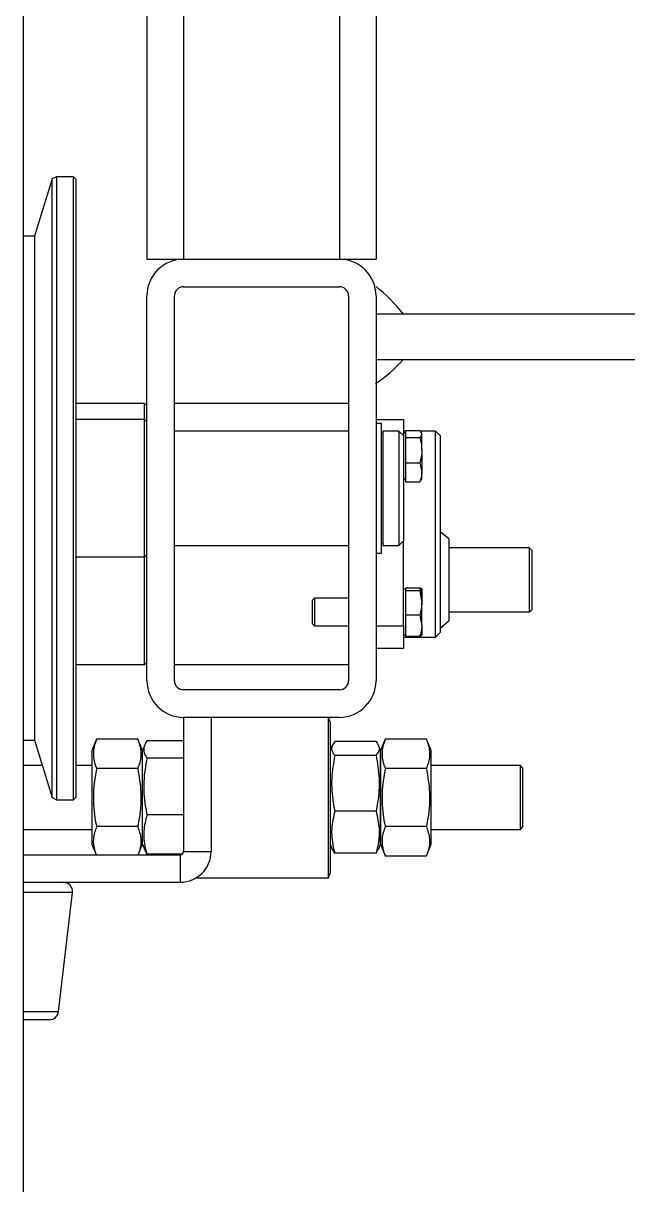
# Model space of a CAD drawing. Header units: centimetres. Extents: x 470464 to 524273, y 49611 to 59074.
# Drawn here: x 490450.98 to 490464.17, y 55471.33 to 55496.68 of the extents above; entities that cross this region are included whole.
import ezdxf

# ---------------------------------------------------------------- set-up
doc = ezdxf.new("R2010")
doc.units = ezdxf.units.CM
doc.header["$MEASUREMENT"] = 0
doc.layers.add('vinç', color=7, linetype='Continuous')

# ---------------------------------------------------------------- blocks, each defined once
blk = doc.blocks.new('dghjjkfg')
at = {"color": 2}
blk.add_line((-37260.31, 57094.35), (-30500.31, 57094.35), dxfattribs=at)
blk = doc.blocks.new('JKKÖGÖ')
at = {"color": 2, "linetype": 'Continuous', "lineweight": 25}
for p, q in [((-33932.98, 51856.35), (-33932.98, 51616.35)), ((-33922.98, 51856.35), (-33922.98, 51616.35)), ((-33881.48, 51650.35), (-33881.98, 51649.85)), ((-33881.98, 51649.85), (-33881.98, 51632.25)), ((-33867.98, 51649.85), (-33881.98, 51649.85)), ((-33881.48, 51650.35), (-33868.48, 51650.35)), ((-33867.98, 51649.85), (-33868.48, 51650.35)), ((-33867.98, 51632.25), (-33867.98, 51649.85)), ((-33833.98, 51648.35), (-33834.48, 51647.85)), ((-33834.48, 51647.85), (-33834.48, 51628.35)), ((-33820.48, 51647.85), (-33834.48, 51647.85)), ((-33833.98, 51648.35), (-33820.98, 51648.35)), ((-33820.48, 51647.85), (-33820.98, 51648.35)), ((-33820.48, 51628.35), (-33820.48, 51647.85)), ((-33883.91, 51632.25), (-33885.5, 51630.36)), ((-33883.91, 51632.25), (-33866.06, 51632.25)), ((-33864.47, 51630.36), (-33866.06, 51632.25)), ((-33906.48, 51630.35), (-33907.48, 51629.35)), ((-33907.48, 51629.35), (-33907.48, 51625.95)), ((-33862.48, 51629.35), (-33907.48, 51629.35)), ((-33906.48, 51630.35), (-33863.48, 51630.35)), ((-33862.48, 51629.35), (-33863.48, 51630.35)), ((-33862.48, 51622.35), (-33862.48, 51629.35)), ((-33907.56, 51625.9), (-33906.82, 51626.35)), ((-33906.98, 51626.35), (-33907.2, 51626.22)), ((-33906.82, 51626.35), (-33906.98, 51626.35)), ((-33903.29, 51626.35), (-33906.82, 51626.35)), ((-33903.29, 51626.35), (-33898.46, 51626.35)), ((-33900.51, 51625.9), (-33898.46, 51626.35)), ((-33896.98, 51626.35), (-33898.46, 51626.35)), ((-33896.77, 51626.22), (-33896.98, 51626.35)), ((-33872.98, 51626.35), (-33873.02, 51626.33)), ((-33872.95, 51626.35), (-33869.98, 51626.35)), ((-33872.63, 51625.9), (-33869.98, 51626.35)), ((-33865.01, 51626.35), (-33869.98, 51626.35)), ((-33867.33, 51625.9), (-33865.01, 51626.35)), ((-33865.01, 51626.35), (-33862.99, 51626.35)), ((-33862.95, 51626.33), (-33862.98, 51626.35)), ((-33837.71, 51628.35), (-33840.19, 51627.35)), ((-33840.19, 51627.35), (-33840.19, 51618.35)), ((-33817.26, 51628.35), (-33837.71, 51628.35)), ((-33833.84, 51627.35), (-33833.84, 51618.35)), ((-33821.13, 51627.35), (-33821.13, 51618.35)), ((-33814.78, 51627.35), (-33817.26, 51628.35)), ((-33814.78, 51618.35), (-33814.78, 51627.35)), ((-33907.56, 51622.85), (-33907.56, 51625.9)), ((-33906.08, 51622.85), (-33906.08, 51625.9)), ((-33900.51, 51622.85), (-33900.51, 51625.9)), ((-33896.41, 51625.9), (-33896.81, 51626.14)), ((-33896.41, 51622.85), (-33896.41, 51625.9)), ((-33873.28, 51622.85), (-33873.28, 51625.9)), ((-33872.63, 51622.85), (-33872.63, 51625.9)), ((-33867.33, 51622.85), (-33867.33, 51625.9)), ((-33862.69, 51622.85), (-33862.69, 51625.9)), ((-33932.98, 51622.35), (-33932.98, 51616.35)), ((-33922.98, 51622.21), (-33922.98, 51616.35)), ((-33909.98, 51616.35), (-33909.98, 51622.35)), ((-33909.98, 51622.35), (-33906.48, 51622.35)), ((-33906.82, 51622.85), (-33907.56, 51622.85)), ((-33907.48, 51622.85), (-33907.48, 51622.35)), ((-33906.48, 51622.35), (-33907.48, 51621.35)), ((-33907.48, 51621.35), (-33907.48, 51617.85)), ((-33907.48, 51621.35), (-33882.48, 51621.35)), ((-33906.98, 51622.85), (-33906.98, 51622.35)), ((-33906.08, 51622.85), (-33906.82, 51622.85)), ((-33906.48, 51622.35), (-33883.48, 51622.35)), ((-33903.29, 51622.85), (-33906.08, 51622.85)), ((-33900.51, 51622.85), (-33903.29, 51622.85)), ((-33898.46, 51622.85), (-33900.51, 51622.85)), ((-33896.41, 51622.85), (-33898.46, 51622.85)), ((-33896.98, 51622.35), (-33896.98, 51622.85)), ((-33882.48, 51621.35), (-33883.48, 51622.35)), ((-33864.98, 51622.35), (-33883.48, 51622.35)), ((-33882.48, 51617.85), (-33882.48, 51621.35)), ((-33872.95, 51622.85), (-33873.28, 51622.85)), ((-33872.98, 51622.85), (-33872.98, 51622.35)), ((-33872.63, 51622.85), (-33872.95, 51622.85)), ((-33869.98, 51622.85), (-33872.63, 51622.85)), ((-33867.33, 51622.85), (-33869.98, 51622.85)), ((-33865.01, 51622.85), (-33867.33, 51622.85)), ((-33862.69, 51622.85), (-33865.01, 51622.85)), ((-33864.98, 51616.35), (-33864.98, 51622.35)), ((-33864.98, 51622.35), (-33859.98, 51622.35)), ((-33862.98, 51622.35), (-33862.98, 51622.85)), ((-33859.98, 51622.35), (-33859.98, 51616.35)), ((-34259.48, 51616.35), (-33944.98, 51616.35)), ((-33944.98, 51608.35), (-33944.98, 51616.35)), ((-33936.98, 51616.35), (-33852.98, 51616.35)), ((-33909.15, 51617.55), (-33909.15, 51616.35)), ((-33880.82, 51617.55), (-33909.15, 51617.55)), ((-33907.48, 51617.85), (-33882.48, 51617.85)), ((-33906.93, 51617.85), (-33906.93, 51617.55)), ((-33883.03, 51617.55), (-33883.03, 51617.85)), ((-33880.82, 51616.35), (-33880.82, 51617.55)), ((-33840.19, 51618.35), (-33837.71, 51617.35)), ((-33839.67, 51616.35), (-33839.67, 51607.35)), ((-33837.71, 51617.35), (-33838.84, 51616.89)), ((-33837.71, 51617.35), (-33827.48, 51617.35)), ((-33817.26, 51617.35), (-33837.71, 51617.35)), ((-33836.68, 51616.35), (-33836.68, 51607.35)), ((-33827.48, 51617.35), (-33817.26, 51617.35)), ((-33824.49, 51616.35), (-33824.49, 51607.35)), ((-33817.26, 51617.35), (-33814.78, 51618.35)), ((-33816.13, 51616.89), (-33817.26, 51617.35)), ((-33815.3, 51616.35), (-33816.17, 51616.82)), ((-33815.3, 51616.35), (-33815.3, 51607.35)), ((-33936.98, 51610.35), (-33852.98, 51610.35)), ((-33913.48, 51610.35), (-33913.48, 51572.35)), ((-33907.48, 51610.35), (-33907.48, 51572.35)), ((-33882.48, 51572.35), (-33882.48, 51610.35)), ((-33870.98, 51610.35), (-33870.98, 51602.9)), ((-33864.98, 51602.9), (-33864.98, 51610.35)), ((-33856.48, 51572.35), (-33856.48, 51610.35)), ((-34259.48, 51608.35), (-33944.98, 51608.35)), ((-33944.98, 51574.35), (-33944.98, 51608.35)), ((-33938.98, 51574.35), (-33938.98, 51608.35)), ((-33850.98, 51608.35), (-33850.98, 51574.35)), ((-33844.98, 51608.35), (-33844.98, 51574.35)), ((-33843.98, 51606.35), (-33844.98, 51605.98)), ((-33843.98, 51606.35), (-33810.98, 51606.35)), ((-33838.84, 51606.8), (-33837.71, 51606.35)), ((-33817.26, 51606.35), (-33816.13, 51606.8)), ((-33815.3, 51607.35), (-33816.17, 51606.88)), ((-33809.98, 51605.98), (-33810.98, 51606.35)), ((-33809.98, 51605.98), (-33844.98, 51605.98)), ((-33809.98, 51577.35), (-33809.98, 51605.98)), ((-33870.98, 51602.9), (-33870.48, 51602.4)), ((-33870.98, 51602.9), (-33864.98, 51602.9)), ((-33870.48, 51602.4), (-33865.48, 51602.4)), ((-33865.48, 51602.4), (-33864.98, 51602.9)), ((-33844.98, 51580.35), (-33815.72, 51580.35)), ((-33815.72, 51574.35), (-33815.72, 51580.35)), ((-33810.12, 51577.35), (-33809.98, 51577.35)), ((-33810.03, 51577.22), (-33809.98, 51577.35)), ((-34259.48, 51574.35), (-33944.98, 51574.35)), ((-33944.98, 51566.35), (-33944.98, 51574.35)), ((-33844.98, 51574.35), (-33815.72, 51574.35)), ((-33839.88, 51574.35), (-33839.88, 51566.35)), ((-33836.09, 51574.35), (-33836.09, 51566.35)), ((-33823.7, 51574.35), (-33823.7, 51566.35)), ((-33815.09, 51573.99), (-33815.09, 51566.35)), ((-33814.98, 51573.61), (-33808.98, 51573.61)), ((-33814.98, 51539.35), (-33814.98, 51573.61)), ((-33808.98, 51539.35), (-33808.98, 51573.61)), ((-33852.98, 51572.35), (-33936.98, 51572.35)), ((-34259.48, 51566.35), (-33944.98, 51566.35)), ((-33852.98, 51566.35), (-33936.98, 51566.35)), ((-33912.98, 51566.35), (-33913.48, 51565.85)), ((-33913.48, 51565.85), (-33913.48, 51550.85)), ((-33909.98, 51565.85), (-33913.48, 51565.85)), ((-33909.48, 51566.35), (-33909.98, 51565.85)), ((-33909.98, 51565.85), (-33909.98, 51550.85)), ((-33909.97, 51565.85), (-33909.98, 51565.85)), ((-33879.98, 51565.85), (-33909.97, 51565.85)), ((-33879.98, 51565.85), (-33880.48, 51566.35)), ((-33879.98, 51550.85), (-33879.98, 51565.85)), ((-33856.48, 51565.85), (-33879.98, 51565.85)), ((-33856.48, 51565.85), (-33856.98, 51566.35)), ((-33856.48, 51550.85), (-33856.48, 51565.85)), ((-33839.01, 51565.87), (-33837.71, 51565.35)), ((-33817.26, 51565.35), (-33815.96, 51565.87)), ((-33815.09, 51566.35), (-33815.97, 51565.98)), ((-33837.71, 51565.35), (-33840.19, 51564.35)), ((-33840.19, 51564.35), (-33840.19, 51555.35)), ((-33817.26, 51565.35), (-33837.71, 51565.35)), ((-33833.84, 51564.35), (-33833.84, 51555.35)), ((-33821.13, 51564.35), (-33821.13, 51555.35)), ((-33814.98, 51564.43), (-33817.26, 51565.35)), ((-33840.19, 51555.35), (-33837.71, 51554.35)), ((-33837.71, 51554.35), (-33827.48, 51554.35)), ((-33834.48, 51554.35), (-33834.48, 51550.85)), ((-33827.48, 51554.35), (-33817.26, 51554.35)), ((-33820.48, 51539.35), (-33820.48, 51554.35)), ((-33817.26, 51554.35), (-33814.98, 51555.27)), ((-33962.48, 51550.85), (-33962.98, 51550.35)), ((-33962.98, 51550.35), (-33962.98, 51546.6)), ((-33826.98, 51550.35), (-33962.98, 51550.35)), ((-33962.48, 51550.85), (-33827.48, 51550.85)), ((-33826.98, 51550.35), (-33827.48, 51550.85)), ((-33826.98, 51546.6), (-33826.98, 51550.35)), ((-33780.75, 51547.05), (-33806.75, 51550.09)), ((-33806.75, 51550.09), (-33806.75, 51539.35)), ((-33962.98, 51546.6), (-33962.51, 51545.7)), ((-33962.98, 51546.6), (-33928.47, 51546.6)), ((-33962.51, 51545.7), (-33949.98, 51541.85)), ((-33827.46, 51545.7), (-33962.51, 51545.7)), ((-33928.47, 51546.6), (-33826.98, 51546.6)), ((-33839.98, 51541.85), (-33827.46, 51545.7)), ((-33827.46, 51545.7), (-33826.98, 51546.6)), ((-33780.75, 51539.35), (-33780.75, 51547.05)), ((-33834.48, 51543.54), (-33834.48, 51539.35)), ((-33778.98, 51545.07), (-33778.98, 51541.55)), ((-33949.98, 51541.85), (-33949.98, 51539.35)), ((-33949.98, 51541.85), (-33922.07, 51541.85)), ((-33922.07, 51541.85), (-33839.98, 51541.85)), ((-33839.98, 51539.35), (-33839.98, 51541.85)), ((-33778.98, 51541.55), (-33778.98, 51539.35))]:
    blk.add_line(p, q, dxfattribs=at)
for centre, radius, start, end in [((-33910.62, 51593.98), 36.13, 128.2554, 141.7446), ((-33943.64, 51599.12), 30.98, 33.6098, 48.177), ((-33936.98, 51608.35), 8, 90, 180), ((-33852.98, 51608.35), 8, 0, 90), ((-33936.98, 51608.35), 2, 90, 180), ((-33852.98, 51608.35), 2, 0, 90), ((-33815.72, 51573.61), 6.74, 0, 90), ((-33936.98, 51574.35), 8, 180, 270), ((-33936.98, 51574.35), 2, 180, 270), ((-33852.98, 51574.35), 8, 270, 0), ((-33852.98, 51574.35), 2, 270, 0), ((-33815.72, 51573.61), 0.737, 0, 90), ((-33806.98, 51548.1), 2, 83.3456, 180), ((-33780.98, 51545.07), 2, 0, 83.3456)]:
    blk.add_arc(centre, radius, start, end, dxfattribs=at)
for points, knots in [([(-33906.82, 51626.35), (-33906.8, 51626.35), (-33906.55, 51626.34), (-33906.31, 51626.11), (-33906.08, 51625.9)], [0, 0, 0, 0, 0.070201, 1, 1, 1, 1]), ([(-33906.08, 51625.9), (-33905.89, 51625.96), (-33904.98, 51626.22), (-33904.04, 51626.29), (-33903.29, 51626.35)], [0, 0, 0, 0, 0.211001, 1, 1, 1, 1]), ([(-33903.29, 51626.35), (-33903.08, 51626.34), (-33902.13, 51626.32), (-33901.21, 51626.08), (-33900.51, 51625.9)], [0, 0, 0, 0, 0.231849, 1, 1, 1, 1]), ([(-33898.46, 51626.35), (-33898.41, 51626.35), (-33897.72, 51626.34), (-33897.04, 51626.11), (-33896.41, 51625.9)], [0, 0, 0, 0, 0.0702006, 1, 1, 1, 1]), ([(-33873.28, 51625.9), (-33873.26, 51625.96), (-33873.15, 51626.22), (-33873.04, 51626.29), (-33872.95, 51626.35)], [0, 0, 0, 0, 0.211001, 1, 1, 1, 1]), ([(-33870.96, 51626.35), (-33871.01, 51626.35), (-33871.8, 51626.34), (-33872.57, 51626.11), (-33873.28, 51625.9)], [0, 0, 0, 0, 0.070201, 1, 1, 1, 1]), ([(-33872.95, 51626.35), (-33872.93, 51626.34), (-33872.82, 51626.32), (-33872.71, 51626.08), (-33872.63, 51625.9)], [0, 0, 0, 0, 0.231849, 1, 1, 1, 1]), ([(-33869.98, 51626.35), (-33869.92, 51626.35), (-33869.02, 51626.34), (-33868.15, 51626.11), (-33867.33, 51625.9)], [0, 0, 0, 0, 0.070201, 1, 1, 1, 1]), ([(-33865.01, 51626.35), (-33864.96, 51626.35), (-33864.17, 51626.34), (-33863.4, 51626.11), (-33862.69, 51625.9)], [0, 0, 0, 0, 0.070201, 1, 1, 1, 1]), ([(-33862.69, 51625.9), (-33862.77, 51626.08), (-33862.88, 51626.32), (-33862.99, 51626.34), (-33863.02, 51626.35)], [0, 0, 0, 0, 0.768151, 1, 1, 1, 1]), ([(-33840.19, 51627.35), (-33839.31, 51627.64), (-33837.54, 51628.23), (-33835.39, 51627.93), (-33834.17, 51627.47), (-33833.84, 51627.35)], [0, 0, 0, 0, 0.414444, 0.841797, 1, 1, 1, 1]), ([(-33833.84, 51627.35), (-33832.09, 51627.64), (-33828.54, 51628.23), (-33824.25, 51627.93), (-33821.8, 51627.47), (-33821.13, 51627.35)], [0, 0, 0, 0, 0.4144438, 0.8417967, 1, 1, 1, 1]), ([(-33821.13, 51627.35), (-33820.26, 51627.64), (-33818.49, 51628.23), (-33816.34, 51627.93), (-33815.11, 51627.47), (-33814.78, 51627.35)], [0, 0, 0, 0, 0.414444, 0.841797, 1, 1, 1, 1]), ([(-33840.19, 51618.35), (-33839.31, 51618.06), (-33837.54, 51617.47), (-33835.39, 51617.77), (-33834.17, 51618.22), (-33833.84, 51618.35)], [0, 0, 0, 0, 0.4144438, 0.8417967, 1, 1, 1, 1]), ([(-33839.67, 51616.35), (-33839.26, 51616.64), (-33838.42, 51617.23), (-33837.41, 51616.93), (-33836.83, 51616.47), (-33836.68, 51616.35)], [0, 0, 0, 0, 0.4144438, 0.8417967, 1, 1, 1, 1]), ([(-33836.68, 51616.35), (-33835, 51616.64), (-33831.6, 51617.23), (-33827.48, 51616.93), (-33825.13, 51616.47), (-33824.49, 51616.35)], [0, 0, 0, 0, 0.414444, 0.841797, 1, 1, 1, 1]), ([(-33833.84, 51618.35), (-33832.09, 51618.06), (-33828.54, 51617.47), (-33824.25, 51617.77), (-33821.8, 51618.22), (-33821.13, 51618.35)], [0, 0, 0, 0, 0.414444, 0.841797, 1, 1, 1, 1]), ([(-33824.49, 51616.35), (-33823.23, 51616.64), (-33820.66, 51617.23), (-33817.55, 51616.93), (-33815.78, 51616.47), (-33815.3, 51616.35)], [0, 0, 0, 0, 0.414444, 0.841797, 1, 1, 1, 1]), ([(-33821.13, 51618.35), (-33820.26, 51618.06), (-33818.49, 51617.47), (-33816.34, 51617.77), (-33815.11, 51618.22), (-33814.78, 51618.35)], [0, 0, 0, 0, 0.414444, 0.841797, 1, 1, 1, 1]), ([(-33839.67, 51607.35), (-33839.26, 51607.06), (-33838.42, 51606.47), (-33837.41, 51606.77), (-33836.83, 51607.22), (-33836.68, 51607.35)], [0, 0, 0, 0, 0.4144438, 0.8417967, 1, 1, 1, 1]), ([(-33836.68, 51607.35), (-33835, 51607.06), (-33831.6, 51606.47), (-33827.48, 51606.77), (-33825.13, 51607.22), (-33824.49, 51607.35)], [0, 0, 0, 0, 0.414444, 0.841797, 1, 1, 1, 1]), ([(-33824.49, 51607.35), (-33823.23, 51607.06), (-33820.66, 51606.47), (-33817.55, 51606.77), (-33815.78, 51607.22), (-33815.3, 51607.35)], [0, 0, 0, 0, 0.414444, 0.841797, 1, 1, 1, 1]), ([(-33839.88, 51566.35), (-33839.36, 51566.06), (-33838.3, 51565.47), (-33837.02, 51565.77), (-33836.29, 51566.22), (-33836.09, 51566.35)], [0, 0, 0, 0, 0.414444, 0.841797, 1, 1, 1, 1]), ([(-33836.09, 51566.35), (-33834.39, 51566.06), (-33830.93, 51565.47), (-33826.74, 51565.77), (-33824.35, 51566.22), (-33823.7, 51566.35)], [0, 0, 0, 0, 0.414444, 0.841797, 1, 1, 1, 1]), ([(-33823.7, 51566.35), (-33822.52, 51566.06), (-33820.11, 51565.47), (-33817.2, 51565.77), (-33815.54, 51566.22), (-33815.09, 51566.35)], [0, 0, 0, 0, 0.4144438, 0.8417967, 1, 1, 1, 1]), ([(-33840.19, 51564.35), (-33839.31, 51564.64), (-33837.54, 51565.23), (-33835.39, 51564.93), (-33834.17, 51564.47), (-33833.84, 51564.35)], [0, 0, 0, 0, 0.414444, 0.841797, 1, 1, 1, 1]), ([(-33833.84, 51564.35), (-33832.09, 51564.64), (-33828.54, 51565.23), (-33824.25, 51564.93), (-33821.8, 51564.47), (-33821.13, 51564.35)], [0, 0, 0, 0, 0.4144438, 0.8417967, 1, 1, 1, 1]), ([(-33821.13, 51564.35), (-33820.26, 51564.64), (-33818.49, 51565.22), (-33816.41, 51564.95), (-33815.25, 51564.52), (-33814.98, 51564.42)], [0, 0, 0, 0, 0.4281636, 0.8696637, 1, 1, 1, 1]), ([(-33840.19, 51555.35), (-33839.31, 51555.06), (-33837.54, 51554.47), (-33835.39, 51554.77), (-33834.17, 51555.22), (-33833.84, 51555.35)], [0, 0, 0, 0, 0.4144438, 0.8417967, 1, 1, 1, 1]), ([(-33833.84, 51555.35), (-33832.09, 51555.06), (-33828.54, 51554.47), (-33824.25, 51554.77), (-33821.8, 51555.22), (-33821.13, 51555.35)], [0, 0, 0, 0, 0.414444, 0.841797, 1, 1, 1, 1]), ([(-33821.13, 51555.35), (-33820.26, 51555.06), (-33818.49, 51554.47), (-33816.41, 51554.75), (-33815.25, 51555.18), (-33814.98, 51555.28)], [0, 0, 0, 0, 0.428164, 0.869664, 1, 1, 1, 1])]:
    blk.add_open_spline(points, degree=3, knots=knots, dxfattribs=at)
blk = doc.blocks.new('ytrrytyıyrttrtrdffcfrfrrdftgyu')
at = {"color": 1, "xscale": 0.1, "yscale": 0.1, "zscale": 0.1}
for name, p in [('JKKÖGÖ', (397754.461, 71282.509)), ('dghjjkfg', (397754.461, 70727.009))]:
    blk.add_blockref(name, p, dxfattribs=at)
blk = doc.blocks.new('KLJLKHŞKLJKŞJHIUHYGFRTDTRFJKLK')
at = {"layer": 'vinç', "color": 2}
blk.add_blockref('ytrrytyıyrttrtrdffcfrfrrdftgyu', (-5.5, -666), dxfattribs=at)

msp = doc.modelspace()

# ---------------------------------------------------------------- block references
at = {"layer": 'vinç', "color": 2, "rotation": 270}
msp.add_blockref('KLJLKHŞKLJKŞJHIUHYGFRTDTRFJKLK', (414680.531, 449845.993), dxfattribs=at)

doc.saveas('drawing.dxf')
